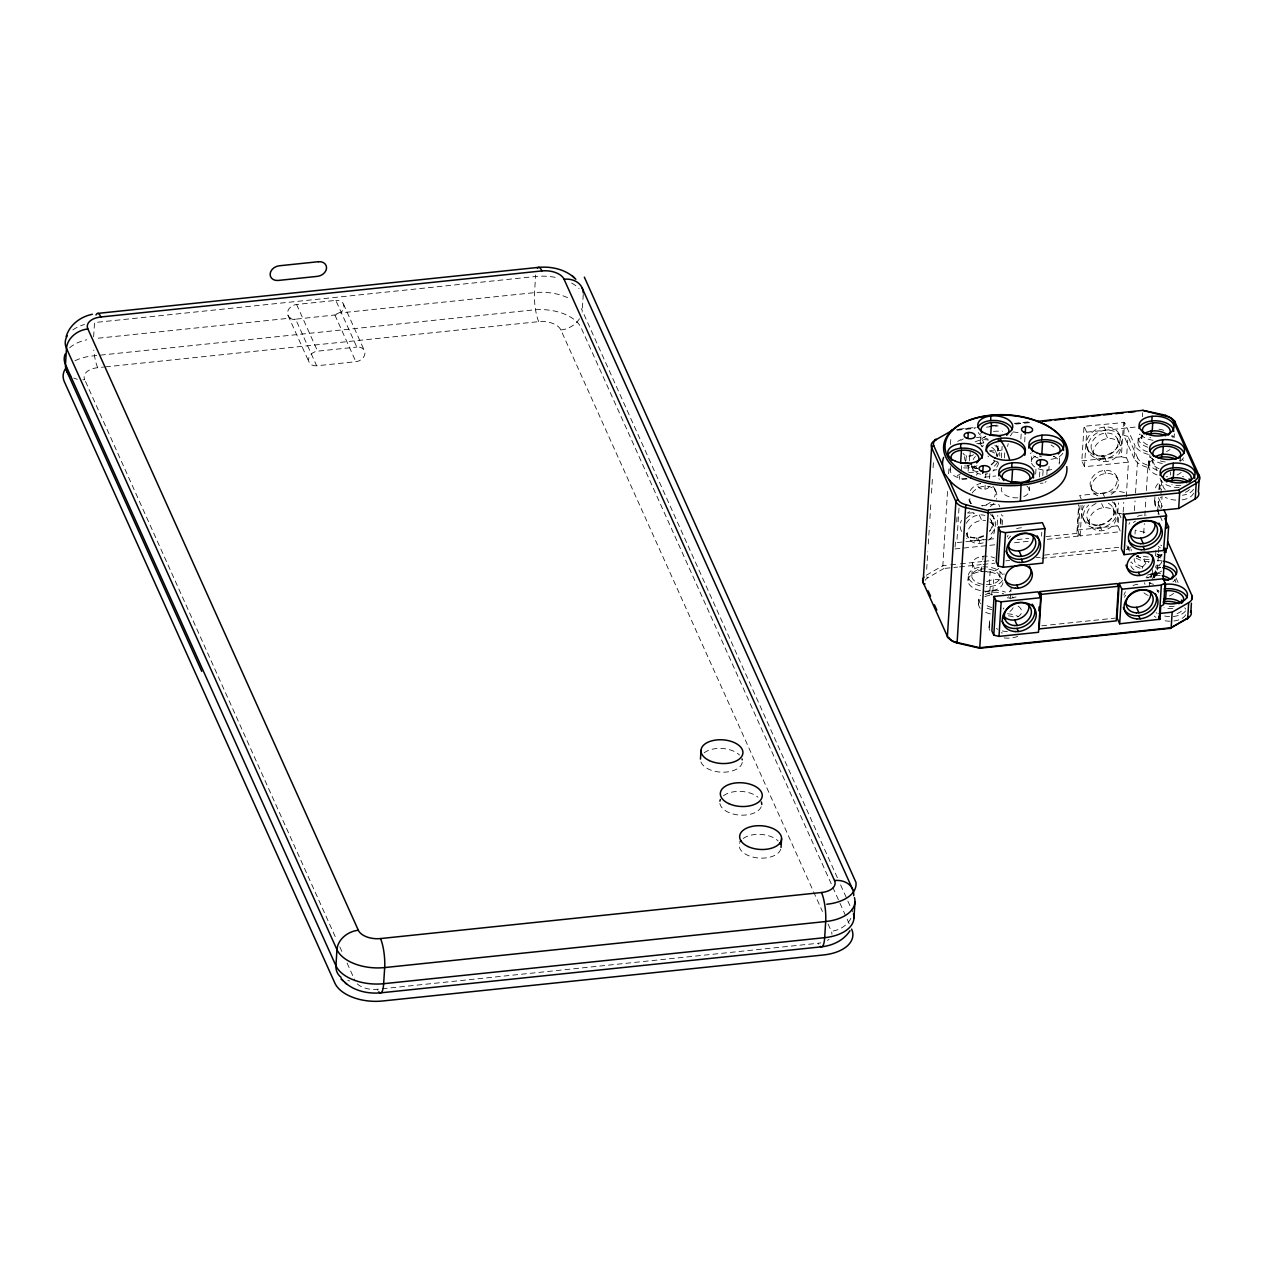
<?xml version="1.0" encoding="UTF-8"?>
<svg xmlns="http://www.w3.org/2000/svg" width="1263" height="1263" viewBox="0 0 1263 1263"><rect width="100%" height="100%" fill="white"/><g stroke="black" fill="none" stroke-linecap="round" stroke-linejoin="round"><path stroke-width="0.75" stroke-dasharray="5 3.75" d="M93.62 336.889L94.536 322.539L535.544 276.502A39.185 22.134 3.6 0 1 557.867 277.907M583.269 294.421L582.243 310.556A20.997 16.593 -24.2 0 1 582.069 312.119M926.695 569.345L927.8 551.757M928.289 543.943L929.394 526.355M929.9 518.54L930.878 502.895M931.494 493.123L932.473 477.493M933.089 467.72L933.578 459.906M947.518 491.418L942.845 565.682A2.147 0.963 73.4 0 0 943.871 568.492L957.591 567.087M948.624 473.83L949.002 467.957M950.471 444.513L950.96 436.698M950.171 470.168L950.408 466.552M955.112 547.037L955.602 539.348M956.691 522.061L957.165 514.373M966.984 479.009L959.343 479.798L959.58 475.962M958.996 508.058L956.817 542.632L986.924 539.49M961.411 469.631L961.648 465.794M968.121 471.288L968.468 465.858M969.984 456.038L970.221 452.186M968.011 580.664L968.311 576.054M971.8 576.196L972.605 563.519M980.214 442.492L980.783 433.446M984.903 489.191L985.14 485.339M985.629 477.651L985.866 473.814M978.557 604.109L978.857 599.499M981.098 571.586L981.383 566.976M982.835 559.872L983.056 556.241M989.56 478.598L989.924 472.836M989.292 584.548L990.097 571.871M997.707 450.859L998.165 443.613M989.876 591.116L990.176 586.506M989.103 627.553L989.403 622.943M991.644 595.031L991.929 590.421M992.813 592.363L993.602 579.685M997.17 525.061L997.77 515.446M1001.401 457.822L1002.127 446.297M1000.296 523.229L1000.77 515.557M1004.401 457.916L1004.764 452.154M1000.849 524.129L1001.448 514.53M1002.191 524.934L1002.806 515.336M999.759 577.286L1000.217 570.039M1010.416 598.915L1010.747 593.484M1010.874 591.668L1011.095 588.053M1020.867 439.019L1021.23 433.256M1024.688 441.876L1025.051 436.114M1029.25 490.47L1029.487 486.855M1031.334 461.705L1031.903 452.643M1035.66 474.083L1036.149 466.394M1039.481 476.94L1039.97 469.252M1042.78 475.504L1043.143 469.741M1041.549 536.128L1041.786 532.276M1046.838 474.525L1047.327 466.836M1048.827 470.057L1049.064 466.442M1059.294 462.795L1059.752 455.548M1047.248 539.317L1078.097 536.096L1076.865 533.365L1078.681 504.553M1123.028 514.152L1118.876 513.188L1118.055 526.15L1120.549 531.676L1080.133 535.891L1077.497 530.034L1079.06 505.058M1126.264 496.722L1128.443 462.147L1084.475 466.742L1081.838 460.869L1084.017 426.294L1124.591 422.426L1134.979 445.523L1134.158 458.485A21.171 11.967 3.6 0 0 1149.093 467.673L1149.914 454.712M1078.097 536.096L1080.039 505.374M1080.133 535.891L1082.059 505.153M1084.475 466.742L1086.654 432.167L1084.017 426.294M1077.497 530.034L1116.997 525.897L1118.45 502.848M1081.838 460.869L1121.355 456.748L1123.517 422.174M1134.158 458.485L1123.77 435.388L1124.591 422.426M1123.154 512.178L1123.77 502.358M1128.443 462.147L1126.564 457.964L1127.922 436.351L1123.77 435.388M1129.469 551A21.171 11.967 3.6 0 1 1128.443 549.247L1128.68 545.553M1137.963 442.697L1138.263 438.087M1134.411 510.631L1135.027 500.906M1135.516 493.123L1137.71 458.122L1127.922 436.351M1135.011 534.028L1135.263 530.128L1145.983 532.623M1142.399 416.679L1142.636 412.796M1141.752 438.229L1141.957 434.993M1143.71 533.302L1144.325 523.577M1144.815 515.793L1145.904 498.285M1146.394 490.502L1147.988 465.226A17.493 9.883 3.6 0 1 1137.71 458.122M1152.298 461.674L1152.503 458.437M1149.267 586.506L1149.488 583.032M1159.245 514.262L1155.25 505.374L1155.708 497.954M1152.219 574.176L1152.503 569.566M1159.055 489.586L1159.339 484.976M1157.666 511.578L1158.266 501.948M1153.972 578.075L1154.271 573.465M1154.271 576.954L1154.761 569.187M1155.613 555.562L1156.103 547.795M1158.187 514.72L1158.803 504.995A17.493 9.883 3.6 0 1 1161.25 497.054M1155.14 575.423L1155.44 570.576M1155.787 576.149L1156.055 571.823A21.171 11.967 3.6 0 0 1150.088 577.807M1160.95 494.038L1161.771 481.061A21.171 11.967 3.6 0 0 1155.392 489.712M1154.05 577.523A17.493 9.883 3.6 0 1 1157.161 574.27L1158.787 548.347M1161.313 508.152L1162.055 496.485M1170.469 475.062L1170.659 471.983M1174.116 437.693L1174.369 433.809M1180.352 461.153L1180.652 456.306M1148.509 466.094L1148.793 461.532M1154.587 501.774L1154.982 495.743M1153.498 577.838L1153.877 571.886M960.875 440.329L963.337 438.893M961.175 473.467L957.465 475.614L959.343 479.798M926.332 575.218L942.845 565.682L948.718 565.066M925.116 580.364A11.904 6.725 3.6 0 1 927.768 577.807L943.871 568.524M336.242 314.834L295.637 319.176L316.65 365.796L355.882 361.707A8.888 7.025 -24.2 0 0 364.944 353.482A8.888 7.025 -24.2 0 0 356.813 347.072L335.816 300.389L296.584 304.478A8.888 7.025 -24.2 0 0 288.153 310.272A8.888 7.025 -24.2 0 0 290.458 318.118L95.467 338.484M334.916 315.071L355.882 361.707M82.869 379.8A20.997 16.593 -24.2 0 0 84.684 379.689A18.187 10.278 3.6 0 1 97.693 367.691L103.582 367.075M105.539 366.87L538.717 321.639A18.187 10.278 3.6 0 1 560.867 329.975L812.756 889.957M316.65 365.796A8.888 7.025 -24.2 0 1 308.519 359.371A8.888 7.025 -24.2 0 1 317.581 351.161L356.813 347.072M959.217 429.12L975.589 427.415M992.15 425.678L997.675 425.11M1014.236 423.373L1030.813 421.653M956.501 429.799L976.11 427.747M989.829 426.326L997.675 425.505M1015.326 423.658L1031.018 422.016M957.196 430.225L974.768 428.378M986.498 427.162L998.212 425.931M1015.799 424.1L1031.429 422.474M976.504 437.519L985.914 436.54M976.804 443.629L984.461 442.824M1086.654 432.167L1139.936 426.594M968.689 472.694L978.099 471.715M993.144 470.136L996.917 469.741M984.193 477.209L995.67 476.009M981.572 505.689L998.496 503.921L999.822 506.858M968.642 513.173L974.373 512.589M988.803 539.285L994.439 538.701M1017.11 539.601L1028.666 538.401M1046.017 536.586L1076.865 533.365M954.986 548.947L995.133 544.763M1014.489 542.743L1029.898 541.132M950.66 564.861L958.475 564.04M960.433 563.835L981.919 561.593M983.877 561.388L993.634 560.377M1044.422 555.073L1118.655 547.321M1005.806 560.851L1009.626 560.456M1036.386 557.662L1040.207 557.251M1127.117 548.189L1130.938 547.779M959.564 566.882L981.13 564.624M983.088 564.419L994.865 563.187M1041.928 558.278L1118.402 550.289M1126.249 549.468L1130.164 549.073M1041.754 625.801L1091.864 620.559M1093.805 620.354L1115.008 618.144M357.271 983.861A18.187 10.278 3.6 0 0 377.305 989.276L818.313 943.24A18.187 10.278 3.6 0 0 820.887 942.845M295.542 319.176L294.311 319.207M1121.355 456.748L1126.564 457.964M1124.386 492.538L1119.176 491.323L1079.66 495.459L1081.649 499.848M1116.997 525.897L1118.055 526.15M1152.314 460.079L1157.003 470.483M1147.988 465.226L1149.093 467.673M1158.439 497.685L1162.386 506.463M1158.803 504.995L1160.302 508.342M1160.05 516.03L1163.239 523.135M1119.065 434.062L1120.47 437.187M1117.313 438.671L1119.76 444.134M1176.027 577.901L1178.379 583.127M1104.13 427.068L1105.535 430.194M1105.346 433.067L1107.809 438.545M1116.366 475.977L1117.771 479.103M1103.909 456.117L1106.356 461.595M1156.055 571.823L1157.161 574.27M1102.315 455.88L1103.72 459.006M1104.415 470.373L1105.82 473.499M1145.794 563.803L1143.378 558.435A21.171 11.967 3.6 0 1 1136.274 556.178M1150.482 574.223L1152.819 579.433M1156.924 589.489L1158.424 592.836M1091.942 450.512L1094.405 455.99M1114.724 503.211L1116.129 506.337M1118.876 513.188L1121.276 518.509M1087.364 448.87L1088.785 451.996M1112.956 507.821L1115.418 513.299M1126.864 545.727L1128.443 549.247M1102.962 493.438L1104.367 496.564M1101.62 503.59L1103.467 507.694M1090.995 487.834L1092.4 490.96M1099.552 525.266L1102.015 530.744M1084.238 505.61A17.493 13.83 -24.2 0 0 1097.957 525.029L1099.363 528.155M1087.601 519.677L1090.064 525.14M1083.023 518.019L1084.428 521.145M997.312 446.77L998.717 449.896M995.56 451.38L998.023 456.859M982.377 439.777L983.782 442.903M994.613 488.686L996.018 491.812M971.421 465.968L972.652 468.699M992.971 515.936L994.376 519.061M991.202 520.53L993.665 526.008M979.251 514.941L981.714 520.403M969.258 500.543L970.663 503.669M977.799 537.991L980.262 543.453M976.204 537.738L977.625 540.864M966.463 533.744L968.311 537.849M837.369 877.738L582.243 310.556A39.185 22.134 3.6 0 0 581.217 308.614M840.605 884.905L847.063 899.272M847.868 901.072L852.714 911.839M849.194 923.742L581.154 327.843A39.185 22.134 3.6 0 0 533.444 309.924L92.42 355.961A39.185 22.134 3.6 0 0 74.801 360.871M813.561 891.757L822.45 911.491M828.102 924.058L831.322 931.241A18.187 10.278 3.6 0 1 831.891 934.32M343.457 304.083L364.454 350.751M296.584 304.478L317.581 351.161M288.011 315.434L309.009 362.102M85.489 381.473L336.574 939.672M339.81 946.855L343.031 954.039M347.072 963.006L355.14 980.956M1148.399 454.38A21.171 11.967 3.6 0 1 1134.979 445.523M1150.356 583.174A21.171 11.967 3.6 0 1 1150.009 582.275M1148.383 577.744A17.493 9.883 3.6 0 1 1146.504 576.654M1142.194 568.303A17.493 9.883 3.6 0 1 1148.793 562.256M1161.392 560.804A17.493 9.883 3.6 0 0 1157.571 560.63A17.493 9.883 3.6 0 0 1161.613 558.893M1169.996 449.486A17.493 9.883 3.6 0 1 1166.586 451.475M1147.42 451.838A17.493 9.883 3.6 0 1 1143.331 435.735M1147.72 447.228A17.493 9.883 3.6 0 1 1139.921 433.888M1158.929 429.183A17.493 9.883 3.6 0 1 1165.907 431.172M1172.048 435.956A17.493 9.883 3.6 0 1 1172.79 437.361M1161.913 554.283A17.493 9.883 3.6 0 1 1155.724 556.525M1148.241 556.983A17.493 9.883 3.6 0 1 1140.899 555.562M1149.235 561.64A17.493 9.883 3.6 0 1 1134.774 557.172M1131.143 550.968A17.493 9.883 3.6 0 1 1131.332 549.531M1160.76 545.127A17.493 9.883 3.6 0 1 1161.644 545.695M1181.205 472.33A17.493 9.883 3.6 0 1 1176.121 475.314M1167.612 476.751A17.493 9.883 3.6 0 1 1166.207 476.735M1157.034 474.951A17.493 9.883 3.6 0 1 1153.245 459.511M1175.474 579.417A17.493 9.883 3.6 0 1 1172.98 581.817M1153.498 584.28A17.493 9.883 3.6 0 1 1148.983 582.764M1156.024 565.303A17.493 9.883 3.6 0 1 1159.829 565.303M1157.145 470.262A17.493 9.883 3.6 0 1 1151.051 456.701M1182.594 459.4A17.493 9.883 3.6 0 1 1183.336 460.806M1155.25 505.374A21.171 11.967 3.6 0 1 1156.419 497.496M957.686 441.434A62.282 35.19 3.6 0 1 960.875 439.619M993.523 431.346A62.282 35.19 3.6 0 1 1002.554 431.188M1013.131 431.93A62.282 35.19 3.6 0 1 1020.551 433.083M1051.116 445.002A62.282 35.19 3.6 0 1 1054.021 447.102M1012.263 432.562A17.493 9.883 3.6 0 1 1010.211 435.877M988.124 439.177A17.493 9.883 3.6 0 1 978.241 432.483M977.057 465.7A17.493 9.883 3.6 0 1 961.743 467.642M999.333 479.372A17.493 9.883 3.6 0 1 999.017 478.661M1062.83 453.149A17.493 9.883 3.6 0 1 1049.269 459.448M1038.107 458.027A17.493 9.883 3.6 0 1 1030.276 453.085M969.447 465.731A14.004 7.91 3.6 0 1 962.39 465.715M977.53 473.593A14.004 7.91 3.6 0 1 976.331 475.125M966.669 478.614A14.004 7.91 3.6 0 1 950.329 468.968M974.578 465.889A14.004 7.91 3.6 0 1 977.215 468.462M1008.158 443.66A14.004 7.91 3.6 0 1 1007.243 446.439M1002.301 449.833A14.004 7.91 3.6 0 1 989.655 450.338M982.519 446.913A14.004 7.91 3.6 0 1 985.266 436.572M1026.945 486.066A14.004 7.91 3.6 0 1 1023.393 496.722M1017.789 497.827A14.004 7.91 3.6 0 1 1001.638 487.613M1054.226 456.369A14.004 7.91 3.6 0 1 1053.374 456.653M1041.58 456.874A14.004 7.91 3.6 0 1 1039.702 456.338M1053.468 456.164A14.004 7.91 3.6 0 1 1059.136 464.01M1051.684 469.568A14.004 7.91 3.6 0 1 1033.939 466.363A14.004 7.91 3.6 0 1 1035.628 456.132M997.959 461.942A19.592 11.067 3.6 0 1 992.039 459.464M988.566 456.764A19.592 11.067 3.6 0 1 987.903 456.006M973.457 454.664A5.605 3.158 3.6 0 1 967.553 455.975A5.605 3.158 3.6 0 1 963.053 453.133M989.087 486.302A5.605 3.158 3.6 0 1 980.925 488.765A5.605 3.158 3.6 0 1 980.246 483.334M1046.111 481.424A5.605 3.158 3.6 0 1 1045.038 482.355M1043.064 483.082A5.605 3.158 3.6 0 1 1040.27 483.192M927.768 577.807A2.1 1.326 60 0 1 926.742 576.749M1157.587 554.125A11.904 6.725 3.6 0 1 1161.96 556.099M1172.964 435.956A14.004 7.91 3.6 0 1 1173.816 437.109M1179.2 487.518A17.493 9.883 3.6 0 1 1160.034 478.282M1183.494 457.727A17.493 9.883 3.6 0 1 1180.589 460.806M1162.339 463.537A17.493 9.883 3.6 0 1 1150.04 456.275M1172.048 435.593A17.493 9.883 3.6 0 1 1171.464 436.209M1153.04 440.298A17.493 9.883 3.6 0 1 1139.494 432.83M1161.992 554.583A14.004 7.91 3.6 0 1 1155.882 558.799M1149.109 559.651A14.004 7.91 3.6 0 1 1136.953 555.578M1158.345 546.453A14.004 7.91 3.6 0 1 1160.287 547.858M1157.066 554.094A14.004 7.91 3.6 0 1 1155.377 566.866M1142.62 566.834A14.004 7.91 3.6 0 1 1134.174 558.609M1147.578 444.86A14.004 7.91 3.6 0 1 1142.352 435.909M1150.751 437.756A14.004 7.91 3.6 0 1 1149.819 437.472M1193.567 493.17A17.493 9.883 3.6 0 1 1182.136 499.88M1175.869 500.132A17.493 9.883 3.6 0 1 1165.323 497.385M1159.055 489.507A17.493 9.883 3.6 0 1 1163.539 483.098M1193.535 489.239A17.493 9.883 3.6 0 1 1182.436 495.27M1160.981 489.176A17.493 9.883 3.6 0 1 1161.597 480.145M1182.484 476.546A17.493 9.883 3.6 0 1 1183.668 476.846M1172.853 608.482A17.493 9.883 3.6 0 1 1164.044 607.724M1157.603 590.958A17.493 9.883 3.6 0 1 1158.55 590.516M1017.725 636.331A17.493 9.883 3.6 0 1 1003.375 637.831M989.845 630.348A17.493 9.883 3.6 0 1 989.86 624.648M1002.427 633A17.493 9.883 3.6 0 1 1001.196 632.747M989.813 625.027A17.493 9.883 3.6 0 1 989.813 620.733M1007.527 613.755A17.493 9.883 3.6 0 1 1018.057 616.502M1013.084 607.692A17.493 9.883 3.6 0 1 1007.195 612.887M990.366 613.913A17.493 9.883 3.6 0 1 984.84 611.908M980.199 608.308A17.493 9.883 3.6 0 1 980.23 599.893M984.872 596.704A17.493 9.883 3.6 0 1 992.892 594.92M1007.227 597.667A17.493 9.883 3.6 0 1 1008.174 598.204M991.881 609.571A17.493 9.883 3.6 0 1 985.124 607.298M980.498 603.698A17.493 9.883 3.6 0 1 980.514 595.283M985.172 592.094A17.493 9.883 3.6 0 1 1005.443 592.126M1012.152 596.673A17.493 9.883 3.6 0 1 1013.052 598.062M1002.506 580.317A17.493 9.883 3.6 0 1 986.387 586.664M980.104 585.858A17.493 9.883 3.6 0 1 973.662 569.092A17.493 9.883 3.6 0 1 1002.522 574.618M1185.641 614.86A17.493 9.883 3.6 0 1 1162.055 620.101M1155.882 617.323A17.493 9.883 3.6 0 1 1154.319 616.107M1184.741 607.771A17.493 9.883 3.6 0 1 1185.657 609.161M1185.515 610.929A17.493 9.883 3.6 0 1 1163.539 615.791M1157.05 613.265A17.493 9.883 3.6 0 1 1156.166 612.713M1173.595 593.357A17.493 9.883 3.6 0 1 1168.512 596.341M1148.178 595.441A17.493 9.883 3.6 0 1 1143.126 592.015M1147.499 575.139A17.493 9.883 3.6 0 1 1160.602 573.481M1174.495 579.717A17.493 9.883 3.6 0 1 1175.948 582.543M1161.628 571.05A17.493 9.883 3.6 0 1 1150.972 574.27M1133.985 569.85A17.493 9.883 3.6 0 1 1130.543 562.209M1136.668 556.304A17.493 9.883 3.6 0 1 1138.737 555.562M1155.834 555.957A17.493 9.883 3.6 0 1 1161.676 558.956M1160.223 567.45A17.493 9.883 3.6 0 1 1156.071 568.934M1140.094 568.239A17.493 9.883 3.6 0 1 1131.38 561.909M1146.504 577.98A14.004 7.91 3.6 0 1 1146.109 577.428M1155.645 567.355A14.004 7.91 3.6 0 1 1160.713 567.355M1159.15 591.163A14.004 7.91 3.6 0 1 1157.113 591.037M1145.004 584.359A14.004 7.91 3.6 0 1 1144.673 582.622M1147.609 577.917A14.004 7.91 3.6 0 1 1160.208 575.439M1158.976 468.652A14.004 7.91 3.6 0 1 1152.898 459.353M1179.326 459.953A14.004 7.91 3.6 0 1 1179.926 461.09M1165.228 461.958A14.004 7.91 3.6 0 1 1160.365 460.916M1174.195 606.303A14.004 7.91 3.6 0 1 1167.154 606.287M1189.462 489.57A14.004 7.91 3.6 0 1 1184.078 492.728M1165.149 489.523A14.004 7.91 3.6 0 1 1163.176 483.334M1180.842 485.402A14.004 7.91 3.6 0 1 1171.843 484.645M1181.379 611.087A14.004 7.91 3.6 0 1 1174.653 614.197M1007.353 631.563A14.004 7.91 3.6 0 1 1002.333 630.916M997.912 629.321A14.004 7.91 3.6 0 1 996.444 628.453M1008.411 615.823A14.004 7.91 3.6 0 1 1014.173 617.181M1018.089 606.114A14.004 7.91 3.6 0 1 1016.589 617.418M991.787 607.471A14.004 7.91 3.6 0 1 985.251 604.535M985.266 594.857A14.004 7.91 3.6 0 1 1003.627 593.736M1008.521 596.846A14.004 7.91 3.6 0 1 1009.705 598.488M1010.495 590.374A14.004 7.91 3.6 0 1 1009.295 591.905M992.592 594.794A14.004 7.91 3.6 0 1 984.919 590.847M986.719 581.769A14.004 7.91 3.6 0 1 1002.601 580.459M998.749 568.476A14.004 7.91 3.6 0 1 987.066 571.997M982.046 571.365A14.004 7.91 3.6 0 1 974.152 559.904A14.004 7.91 3.6 0 1 994.723 557.978M1003.264 608.955A17.493 13.83 -24.2 0 1 1003.927 607.977M1008.284 538.827A17.493 13.83 -24.2 0 1 1010.7 536.096M1124.433 597.257A17.493 13.83 -24.2 0 1 1125.68 595.268M1133.385 522.55A17.493 13.83 -24.2 0 1 1135.421 521.066M1011.268 598.236A14.004 11.067 -24.2 0 1 1018.12 596.894M1007.211 536.964A14.004 11.067 -24.2 0 1 1008.079 535.338M1016.573 528.723A14.004 11.067 -24.2 0 1 1024.372 527.902M1124.007 595.094A14.004 11.067 -24.2 0 1 1125.475 591.779M1133.022 585.527A14.004 11.067 -24.2 0 1 1139.873 584.185M1128.964 524.256A14.004 11.067 -24.2 0 1 1129.832 522.629M1137.379 516.378A14.004 11.067 -24.2 0 1 1146.125 515.193M992.023 514.325A17.493 13.83 -24.2 0 1 989.529 531.186M983.482 535.623A17.493 13.83 -24.2 0 1 966.069 535.812M961.664 531.486A17.493 13.83 -24.2 0 1 961.411 520.356M967.505 513.015A17.493 13.83 -24.2 0 1 969.637 511.641M990.476 514.546A17.493 13.83 -24.2 0 1 990.066 535.18M983.719 539.285A17.493 13.83 -24.2 0 1 966.558 538.37M966.1 518.604A17.493 13.83 -24.2 0 1 974.515 513.173M996.381 445.176A17.493 13.83 -24.2 0 1 997.596 456.117M994.691 461.121A17.493 13.83 -24.2 0 1 991.092 464.5M976.915 468.62A17.493 13.83 -24.2 0 1 968.674 465.447M965.548 461.437A17.493 13.83 -24.2 0 1 965.011 453.306M975.115 441.892A17.493 13.83 -24.2 0 1 988.361 440.092M994.834 445.397A17.493 13.83 -24.2 0 1 999.743 456.069M997.502 462.321A17.493 13.83 -24.2 0 1 993.492 466.852M977.136 471.604A17.493 13.83 -24.2 0 1 967.426 465.463M965.974 460.632A17.493 13.83 -24.2 0 1 967.663 453.291M978.872 444.023A17.493 13.83 -24.2 0 1 985.014 442.808M1114.329 502.469A17.493 13.83 -24.2 0 1 1097.957 525.029M1112.229 501.837A17.493 13.83 -24.2 0 1 1112.119 522.187A17.493 13.83 -24.2 0 1 1088.027 525.455A17.493 13.83 -24.2 0 1 1088.738 505.026M989.955 518.604A14.004 11.067 -24.2 0 1 989.687 531.249M983.609 536.301A14.004 11.067 -24.2 0 1 966.163 532.986M966.353 523.245A14.004 11.067 -24.2 0 1 984.919 515.43M989.829 521.935A14.004 11.067 -24.2 0 1 988.676 540.185M983.214 542.869A14.004 11.067 -24.2 0 1 967.49 532.923A14.004 11.067 -24.2 0 1 985.582 520.482M991.723 447.323A14.004 11.067 -24.2 0 1 996.365 456.322M994.581 461.327A14.004 11.067 -24.2 0 1 991.36 464.942M977.373 468.573A14.004 11.067 -24.2 0 1 972.021 465.763M969.447 460.79A14.004 11.067 -24.2 0 1 970.71 454.096M981.619 446.107A14.004 11.067 -24.2 0 1 983.593 445.776M998.701 462.637A14.004 11.067 -24.2 0 1 993.034 471.036M987.571 473.72A14.004 11.067 -24.2 0 1 985.598 474.162M980.751 474.225A14.004 11.067 -24.2 0 1 971.815 465.447M973.173 459.574A14.004 11.067 -24.2 0 1 975.399 456.496M989.924 451.333A14.004 11.067 -24.2 0 1 997.691 456.243M1108.346 503.353A14.004 11.067 -24.2 0 1 1109.261 520.956A14.004 11.067 -24.2 0 1 1088.517 521.177A14.004 11.067 -24.2 0 1 1096.126 503.479M992.797 486.16A14.004 11.067 -24.2 0 1 994.502 497.006M990.413 502.264A14.004 11.067 -24.2 0 1 982.188 506.005M971.689 503.637A14.004 11.067 -24.2 0 1 968.405 497.275M970.237 490.597A14.004 11.067 -24.2 0 1 980.672 483.413M972.163 492.949A14.004 11.067 -24.2 0 1 989.292 486.587A14.004 11.067 -24.2 0 1 996.239 499.295M993.918 503.306A14.004 11.067 -24.2 0 1 990.192 506.574M970.6 503.542A14.004 11.067 -24.2 0 1 970.158 497.038M1097.831 495.775A14.004 11.067 -24.2 0 1 1095.147 478.74A14.004 11.067 -24.2 0 1 1115.955 476.577A14.004 11.067 -24.2 0 1 1111.077 494.386M1003.943 574.523A14.004 11.067 -24.2 0 1 1004.069 573.686M567.576 297.658A39.185 22.134 3.6 0 0 534.533 292.637L340.284 312.924A8.888 7.025 -24.2 0 0 343.631 304.478A8.888 7.025 -24.2 0 0 335.816 300.389M579.48 318.734A20.997 16.593 -24.2 0 1 560.867 329.975M69.607 347.878A39.185 22.134 3.6 0 1 86.784 339.763M538.717 321.639A20.997 4.941 84 0 1 534.533 292.637L535.544 276.502A20.997 4.941 84 0 1 535.654 275.002M571.697 283.101A39.185 22.134 3.6 0 1 579.086 288.564M72.859 329.927A39.185 22.134 3.6 0 1 84.495 324.48M339.747 312.356A8.873 6.189 -27.3 0 1 336.195 314.124M377.779 990.255A20.997 4.941 84 0 1 377.305 989.276M818.787 944.219A20.997 4.941 84 0 1 818.313 943.24M829.049 939.277A18.187 10.278 3.6 0 1 827.423 940.43M97.693 367.691A20.997 4.941 84 0 1 93.778 350.056M77.296 379.247A20.997 16.593 -24.2 0 1 73.759 378.032M850.883 918.343A20.997 16.593 -24.2 0 1 831.322 931.241M349.598 980.877A20.997 16.593 -24.2 0 1 347.751 980.514M294.216 319.555A8.873 7.373 -27 0 1 290.332 318.276M780.739 849.194A20.997 11.856 3.6 0 1 755.953 857.719A20.997 11.856 3.6 0 1 739.644 842.753M743.197 838.49A20.997 11.856 3.6 0 1 778.134 840.984M761.194 806.773A20.997 11.856 3.6 0 1 739.155 815.045A20.997 11.856 3.6 0 1 719.847 803.221M723.478 795.801A20.997 11.856 3.6 0 1 757.926 797.19M742.281 762.41A20.997 11.856 3.6 0 1 721.505 772.182A20.997 11.856 3.6 0 1 700.586 760.721M704.154 752.827A20.997 11.856 3.6 0 1 739.486 755.037M975.652 589.111A17.493 9.883 3.6 0 0 1002.917 582.827A17.493 9.883 3.6 0 0 977.909 572.107A17.493 9.883 3.6 0 0 975.652 589.111M977.909 582.953A14.004 7.91 3.6 0 0 999.712 577.933A14.004 7.91 3.6 0 0 979.709 569.345A14.004 7.91 3.6 0 0 977.909 582.953M1099.063 455.943A17.493 13.83 -24.2 0 0 1119.523 435.151A17.493 13.83 -24.2 0 0 1091.09 433.32A17.493 13.83 -24.2 0 0 1099.063 455.943M1100.468 459.069A17.493 13.83 -24.2 0 0 1120.928 438.277A17.493 13.83 -24.2 0 0 1092.495 436.445A17.493 13.83 -24.2 0 0 1100.468 459.069M1099.41 530.792A14.004 11.067 -24.2 0 0 1115.782 514.152A14.004 11.067 -24.2 0 0 1093.032 512.699A14.004 11.067 -24.2 0 0 1099.41 530.792M1101.289 456.18A14.004 11.067 -24.2 0 0 1117.66 439.54A14.004 11.067 -24.2 0 0 1094.926 438.072A14.004 11.067 -24.2 0 0 1101.289 456.18M1103.751 461.642A14.004 11.067 -24.2 0 0 1120.123 445.002A14.004 11.067 -24.2 0 0 1097.373 443.534A14.004 11.067 -24.2 0 0 1103.751 461.642M1100.357 493.486A14.004 11.067 -24.2 0 0 1116.713 476.846A14.004 11.067 -24.2 0 0 1093.979 475.377A14.004 11.067 -24.2 0 0 1100.357 493.486"/><path stroke-width="1.5" d="M1164.833 518.398L1168.591 526.766L1167.233 548.379L1163.523 550.51L1124.023 554.646L1121.386 548.774L1123.565 514.199L1178.679 508.452L1195.208 498.917A14.004 7.91 3.6 0 0 1198.429 491.717L1199.408 476.167L1175.095 422.142A14.004 7.91 3.6 0 0 1165.986 416.222L1165.796 415.274L1142.794 410.349L1036.891 421.4M853.962 918.012L854.972 901.877M944.977 474.178L949.176 479.956L958.033 499.643A11.904 6.725 3.6 0 0 965.785 504.663L988.376 510.631M700.46 759.11L701.012 750.459M781.039 847.441L781.592 838.79M960.559 448.286L960.843 443.676M961.427 450.228L960.638 462.905A14.004 7.91 3.6 0 1 971.452 464.279M967.9 438.261L968.263 432.499M982.693 473.325L983.167 465.652M990.587 420.595L990.887 415.985M990.681 435.23L991.471 422.552M952.302 430.004A2.147 0.963 73.4 0 1 952.57 430.241L934.809 440.361A14.004 7.91 3.6 0 0 931.605 447.56L923.111 582.401L947.408 636.426A14.004 7.91 3.6 0 0 956.517 642.346L979.756 647.73L988.345 511.12M1000.896 438.261L1000.722 441.134A56.614 13.34 84 0 1 1009.437 459.101M994.076 596.42L991.897 630.995L993.776 635.178L999.001 636.394L1038.502 632.274L1040.68 597.699L1038.044 591.826L994.076 596.42L995.954 600.604L993.776 635.178M998.417 527.271L996.254 561.846L998.133 566.029L1003.343 567.245L1042.843 563.109L1045.022 528.534L1042.385 522.677L998.417 527.271L1000.312 531.455L998.133 566.029M999.001 636.394L1001.164 601.82L1040.68 597.699M1003.343 567.245L1005.522 532.67L1045.022 528.534M1011.679 467.484L1011.979 462.874M1011.758 482.119L1012.563 469.441M1020.378 501.253L1021.104 483.192M1025.177 434.188L1025.651 426.499M1041.722 439.808L1042.007 435.198M1040.081 467.342L1040.57 459.653M1041.801 454.443L1042.607 441.766M1038.865 610.834L1039.102 606.982M1039.702 597.383L1040.065 591.621L1117.171 583.569L1118.402 586.3L1116.239 620.875L1039.117 628.927L1041.296 594.352L1040.065 591.621M1163.176 578.77L1119.207 583.364L1117.029 617.939L1119.665 623.796L1159.923 619.233L1160.744 606.272L1163.697 604.567L1165.054 582.953L1163.176 578.77L1165.102 548.031M1119.665 623.796L1121.844 589.221L1119.207 583.364M1124.023 554.646L1126.201 520.072L1123.565 514.199M1151.051 433.619L1151.24 430.541M1151.84 420.942L1152.124 416.332M1152.219 430.967L1152.724 422.9M1161.581 457.064L1161.786 453.985M1162.386 444.387L1162.67 439.777M1162.749 454.396L1163.27 446.328M1159.166 619.675L1161.344 585.101L1165.054 582.953M1163.523 550.51L1166.459 515.509L1163.965 509.984M1166.459 515.509L1165.638 528.471L1168.591 526.766M1164.518 601.52L1164.707 598.441M1165.323 588.842L1165.607 584.232M1172.127 480.508L1172.332 477.43M1172.932 467.815L1173.216 463.205M1165.686 598.867L1166.191 590.8M1173.295 477.84L1173.801 469.773M1167.596 541.417L1191.893 595.457A14.004 7.91 3.6 0 1 1188.688 602.64L1172.159 612.176L1171.18 627.743A2.147 0.963 73.4 0 1 1171.054 628.327M1178.679 508.452L1179.658 492.886A2.147 0.963 73.4 0 0 1178.647 490.076L988.424 509.905M1188.688 602.64L1187.709 618.207L1171.18 627.743L979.756 647.73M1195.208 498.917L1196.187 483.35A14.004 7.91 3.6 0 0 1199.408 476.167A2.1 1.658 -24.2 0 0 1197.482 474.651L1173.185 420.626A11.904 6.725 3.6 0 0 1165.433 415.59L1165.496 415.511M949.602 638.447A11.904 6.725 3.6 0 0 957.07 642.978L979.725 648.219L1169.948 628.358L1186.052 619.059A2.1 1.326 60 0 0 1187.709 618.207A14.004 7.91 3.6 0 0 1190.914 611.008L1191.404 603.225M1191.656 599.341L1191.893 595.457M1142.794 410.349L1165.986 416.222M66.15 336.605C69.623 324.749 80.564 316.65 92.373 314.282M965.785 504.663L957.07 642.978M849.999 930.689C843.889 940.272 832.933 945.498 821.881 946.761M1178.647 490.044L1194.751 480.761A11.904 6.725 3.6 0 0 1197.482 474.651M97.835 313.382L538.843 267.346C551.394 266.256 565.035 269.24 574.476 277.939M95.988 314.992A20.997 4.941 84 0 1 100.882 316.981L541.906 270.929A18.187 10.278 3.6 0 1 564.056 279.249A20.997 16.593 -24.2 0 1 583.285 292.874M1043.143 421.242L1050.958 420.437M1054.858 420.026L1064.63 419M1068.53 418.59L1076.344 417.785M1080.26 417.374L1088.075 416.553M1091.974 416.143L1099.789 415.338M1103.688 414.927L1111.503 414.106M1115.418 413.696L1123.233 412.89M1129.09 412.275L1134.948 411.659M1126.201 520.072L1165.702 515.936M1041.296 594.352L1118.402 586.3M1121.844 589.221L1161.344 585.101M1159.292 613.518L1172.159 612.176M100.882 316.981A18.187 10.278 3.6 0 0 87.873 328.964L358.329 930.247A18.187 10.278 3.6 0 0 380.495 938.567L821.503 892.515A18.187 10.278 3.6 0 0 834.527 880.532L564.056 279.249M821.376 946.824L380.368 992.876C367.817 993.965 354.161 990.966 344.72 982.267M1000.312 531.455L1005.522 532.67M995.954 600.604L1001.164 601.82M343.347 980.925L341.073 978.73L346.725 984.193M572.486 276.013L575.849 279.281M852.699 889.484L582.243 288.217M1140.805 538.164L1143.268 543.627M1143.078 546.516L1144.499 549.642M1158.692 616.47L1159.923 619.233M1138.452 572.344L1139.858 575.47M1136.463 607.314L1138.91 612.792M1138.737 615.665L1140.142 618.791M1019.052 550.873L1021.514 556.351M1021.341 559.225L1022.746 562.351M1016.699 585.069L1018.104 588.195M1014.71 620.022L1017.157 625.501M1016.983 628.374L1018.388 631.5M934.809 440.361A2.1 1.326 60 0 1 936.467 439.508A11.904 6.725 3.6 0 0 933.736 445.618L942.593 465.305L944.077 472.188M928.163 590.895L930.515 596.12M934.446 604.835L936.799 610.061M584.343 277.134L855.951 882.363A39.185 22.134 3.6 0 1 826.776 904.245M66.497 370.722L201.733 671.363M925.037 583.916A2.1 1.658 -24.2 0 1 923.111 582.401A14.004 7.91 3.6 0 1 923.963 577.112M1170.217 628.564A2.147 0.963 73.4 0 1 1169.948 628.327M1188.404 616.991A11.904 6.725 3.6 0 1 1186.052 619.059M1194.751 480.761A2.1 1.326 60 0 1 1196.187 483.35L1179.658 492.886L988.234 512.873L965.011 507.489A14.004 7.91 3.6 0 1 955.902 501.585L931.605 447.56A2.1 1.658 -24.2 0 1 933.736 445.618M951.323 430.809A2.147 0.963 73.4 0 1 951.465 430.241M1146.362 434.535A17.493 9.883 3.6 0 1 1165.623 435.782M1166.333 548.6A17.493 9.883 3.6 0 1 1164.139 552.626M1164.944 548.9A17.493 9.883 3.6 0 1 1166.096 552.484M1163.902 561.167A17.493 9.883 3.6 0 1 1176.927 571.318A17.493 9.883 3.6 0 1 1163.855 580.317M1157.682 457.759A17.493 9.883 3.6 0 1 1176.169 459.227M958.033 499.643A2.1 1.658 -24.2 0 0 955.902 501.585L947.408 636.426A2.1 1.658 -24.2 0 0 949.192 637.957M1066.777 466.615A62.282 35.19 3.6 0 1 1021.262 501.158A62.282 35.19 3.6 0 1 949.176 479.956M942.593 465.305A62.282 35.19 3.6 0 1 943.587 457.411M1173.185 420.626A2.1 1.658 -24.2 0 1 1175.095 422.142M944.677 474.43A45.026 26.365 -45.8 0 1 943.65 472.536M999.38 440.14A17.493 9.883 3.6 0 1 998.133 440.234M977.941 427.478A17.493 9.883 3.6 0 1 995.654 420.5A17.493 9.883 3.6 0 1 1012.279 429.688M947.897 455.154A17.493 9.883 3.6 0 1 966.242 448.239A17.493 9.883 3.6 0 1 982.377 458.09M998.654 475.772A17.493 9.883 3.6 0 1 1016.747 467.389A17.493 9.883 3.6 0 1 1033.544 478.014M1028.698 448.097A17.493 9.883 3.6 0 1 1046.774 439.713A17.493 9.883 3.6 0 1 1063.588 450.338M951.892 460.3A14.004 7.91 3.6 0 1 966.495 450.244A14.004 7.91 3.6 0 1 976.599 462.921M981.919 432.625A14.004 7.91 3.6 0 1 996.539 422.568A14.004 7.91 3.6 0 1 1006.627 435.246M989.703 435.356A14.004 7.91 3.6 0 1 1000.596 436.288M1003.88 480.587A14.004 7.91 3.6 0 1 1016.099 469.331A14.004 7.91 3.6 0 1 1028.256 481.661M1010.779 482.245A14.004 7.91 3.6 0 1 1021.688 483.161M1032.724 451.27A14.004 7.91 3.6 0 1 1047.659 441.766A14.004 7.91 3.6 0 1 1058.299 453.985M1039.875 454.727A14.004 7.91 3.6 0 1 1050.8 455.201M986.071 451.223A19.592 11.067 3.6 0 1 1007.811 441.15A19.592 11.067 3.6 0 1 1024.735 455.327M1190.914 611.008A2.1 1.658 -24.2 0 1 1190.409 612.129M1160.05 475.393A17.493 9.883 3.6 0 1 1178.632 467.784A17.493 9.883 3.6 0 1 1194.798 478.345M1149.725 451.254A17.493 9.883 3.6 0 1 1167.438 444.292A17.493 9.883 3.6 0 1 1184.062 453.464M1138.958 428.504A17.493 9.883 3.6 0 1 1157.54 420.895A17.493 9.883 3.6 0 1 1173.706 431.472M1167.391 434.914A14.004 7.91 3.6 0 0 1144.089 433.904A14.004 7.91 3.6 0 1 1156.261 422.789A14.004 7.91 3.6 0 1 1168.417 435.119M1179.295 456.18A17.493 9.883 3.6 0 1 1180.116 456.764M1163.618 565.777A17.493 9.883 3.6 0 1 1176.453 574.476M1166.38 481.771A17.493 9.883 3.6 0 1 1186.715 482.655M1164.391 584.39A17.493 9.883 3.6 0 1 1187.457 595.126A17.493 9.883 3.6 0 1 1163.144 602.814M1164.091 589A17.493 9.883 3.6 0 1 1186.999 597.92M1188.957 479.056A17.493 9.883 3.6 0 1 1190.662 480.208M1163.302 601.677A17.493 9.883 3.6 0 1 1179.105 603.682M1181.347 600.083A17.493 9.883 3.6 0 1 1183.052 601.235M1162.813 578.47A17.493 9.883 3.6 0 1 1168.559 580.238M1171.685 577.191A17.493 9.883 3.6 0 1 1172.506 577.791M1155.219 456.89A14.004 7.91 3.6 0 1 1177.937 458.358M1153.719 456.401A14.004 7.91 3.6 0 1 1167.312 446.265A14.004 7.91 3.6 0 1 1179.421 458.059M1162.718 567.655A14.004 7.91 3.6 0 1 1171.811 579.086M1162.213 575.723A14.004 7.91 3.6 0 1 1170.327 579.37M1164.265 591.084A14.004 7.91 3.6 0 1 1180.131 593.784A14.004 7.91 3.6 0 1 1181.884 603.019M1163.76 599.151A14.004 7.91 3.6 0 1 1181.394 603.335M1165.165 480.777A14.004 7.91 3.6 0 1 1188.483 481.803M1164.66 480.398A14.004 7.91 3.6 0 1 1177.858 469.694A14.004 7.91 3.6 0 1 1189.509 481.992M1006.122 618.744A14.004 7.91 3.6 0 1 1003.138 618.239M1032.171 604.156A17.493 13.83 -24.2 0 1 1025.382 625.674A17.493 13.83 -24.2 0 1 1001.969 621.238M1037.144 535.812A17.493 13.83 -24.2 0 1 1028.603 557.109A17.493 13.83 -24.2 0 1 1005.948 551.142M1155.566 594.005A17.493 13.83 -24.2 0 1 1144.831 614.086A17.493 13.83 -24.2 0 1 1123.344 607.582M1158.897 523.103A17.493 13.83 -24.2 0 1 1151.477 543.816A17.493 13.83 -24.2 0 1 1128.538 540.264M1028.698 604.219A14.004 11.067 -24.2 0 1 1020.046 618.554A14.004 11.067 -24.2 0 1 1003.501 615.713M1033.055 535.07A14.004 11.067 -24.2 0 1 1024.861 549.184A14.004 11.067 -24.2 0 1 1008.363 547.211M1150.451 591.51A14.004 11.067 -24.2 0 1 1142.273 605.624A14.004 11.067 -24.2 0 1 1125.759 603.651M1154.808 522.361A14.004 11.067 -24.2 0 1 1146.157 536.696A14.004 11.067 -24.2 0 1 1129.611 533.854M1029.361 566.329A14.004 11.067 -24.2 0 1 1022.967 583.143A14.004 11.067 -24.2 0 1 1004.701 579.338M1151.919 555.025A14.004 11.067 -24.2 0 1 1142.857 571.271A14.004 11.067 -24.2 0 1 1125.917 565.114M378.789 991.834A20.997 4.941 84 0 0 383.652 983.703L384.678 967.569A20.997 4.941 84 0 0 380.495 938.567M853.441 913.812A39.185 22.134 3.6 0 1 824.676 937.667A20.997 4.941 84 0 1 820.334 946.334M67.286 335.769A39.185 22.134 3.6 0 0 66.497 348.383L65.471 364.518A20.997 16.593 -24.2 0 0 70.649 376.121M87.873 328.964A20.997 16.593 -24.2 0 0 66.497 348.383L336.953 949.65L335.942 965.785A20.997 16.593 -24.2 0 0 341.121 977.388M358.329 930.247A20.997 16.593 -24.2 0 0 336.953 949.65A39.185 22.134 3.6 0 0 384.678 967.569L825.686 921.532A39.185 22.134 3.6 0 0 854.451 897.677M834.527 880.532A20.997 16.593 -24.2 0 1 853.725 895.704M65.187 354.019A39.185 22.134 3.6 0 0 65.471 364.518L335.942 965.785A39.185 22.134 3.6 0 0 383.652 983.703L824.676 937.667L825.686 921.532A20.997 4.941 84 0 0 821.503 892.515M537.407 268.23A20.997 4.941 84 0 1 541.906 270.929M740.165 841.695A20.997 11.856 3.6 0 1 741.002 840.511M779.824 843.084A20.997 11.856 3.6 0 1 780.376 844.126M719.894 801.168A20.997 11.856 3.6 0 1 720.415 799.511M761.368 801.989A20.997 11.856 3.6 0 1 761.715 804.468M742.044 759.016A20.997 11.856 3.6 0 1 742.249 759.868M851.625 929.126A39.185 22.134 3.6 0 1 823.587 954.954L382.578 1000.991A39.185 22.134 3.6 0 1 334.853 983.072L64.397 381.805A39.185 22.134 3.6 0 1 66.513 367.296M318.418 261.709L279.186 265.798A8.888 7.025 -24.2 0 0 270.14 274.024A8.888 7.025 -24.2 0 0 278.255 280.449L317.487 276.344A8.888 7.025 -24.2 0 0 326.549 268.135A8.888 7.025 -24.2 0 0 318.418 261.709M970.726 477.967A62.282 35.19 3.6 0 0 1067.772 455.627A62.282 35.19 3.6 0 0 978.746 417.453A62.282 35.19 3.6 0 0 970.726 477.967M971.579 476.198A60.877 34.401 3.6 0 0 1066.446 454.364A60.877 34.401 3.6 0 0 979.425 417.043A60.877 34.401 3.6 0 0 971.579 476.198M985.44 433.509A17.493 9.883 3.6 0 0 1012.705 427.241A17.493 9.883 3.6 0 0 987.698 416.522A17.493 9.883 3.6 0 0 985.44 433.509M955.396 461.2A17.493 9.883 3.6 0 0 982.661 454.917A17.493 9.883 3.6 0 0 957.654 444.197A17.493 9.883 3.6 0 0 955.396 461.2M1006.532 480.398A17.493 9.883 3.6 0 0 1033.781 474.13A17.493 9.883 3.6 0 0 1008.774 463.395A17.493 9.883 3.6 0 0 1006.532 480.398M1036.56 452.722A17.493 9.883 3.6 0 0 1063.825 446.439A17.493 9.883 3.6 0 0 1038.818 435.719A17.493 9.883 3.6 0 0 1036.56 452.722M994.802 457.885A19.592 11.067 3.6 0 0 1025.335 450.859A19.592 11.067 3.6 0 0 997.328 438.845A19.592 11.067 3.6 0 0 994.802 457.885M966.527 438.103A5.605 3.158 3.6 0 0 975.241 436.098A5.605 3.158 3.6 0 0 967.237 432.656A5.605 3.158 3.6 0 0 966.527 438.103M981.43 471.257A5.605 3.158 3.6 0 0 990.16 469.252A5.605 3.158 3.6 0 0 982.156 465.81A5.605 3.158 3.6 0 0 981.43 471.257M1023.914 432.104A5.605 3.158 3.6 0 0 1032.645 430.099A5.605 3.158 3.6 0 0 1024.64 426.673A5.605 3.158 3.6 0 0 1023.914 432.104M1038.833 465.258A5.605 3.158 3.6 0 0 1047.548 463.253A5.605 3.158 3.6 0 0 1039.544 459.827A5.605 3.158 3.6 0 0 1038.833 465.258M1167.77 480.745A17.493 9.883 3.6 0 0 1195.035 474.462A17.493 9.883 3.6 0 0 1170.027 463.742A17.493 9.883 3.6 0 0 1167.77 480.745M1157.224 457.301A17.493 9.883 3.6 0 0 1184.489 451.017A17.493 9.883 3.6 0 0 1159.481 440.298A17.493 9.883 3.6 0 0 1157.224 457.301M1146.693 433.856A17.493 9.883 3.6 0 0 1173.943 427.573A17.493 9.883 3.6 0 0 1148.935 416.853A17.493 9.883 3.6 0 0 1146.693 433.856M1015.136 631.579A17.493 13.83 -24.2 0 0 1035.597 610.771A17.493 13.83 -24.2 0 0 1007.164 608.94A17.493 13.83 -24.2 0 0 1015.136 631.579M1019.478 562.43A17.493 13.83 -24.2 0 0 1039.938 541.622A17.493 13.83 -24.2 0 0 1011.505 539.79A17.493 13.83 -24.2 0 0 1019.478 562.43M1136.889 618.87A17.493 13.83 -24.2 0 0 1157.35 598.062A17.493 13.83 -24.2 0 0 1128.917 596.231A17.493 13.83 -24.2 0 0 1136.889 618.87M1141.231 549.705A17.493 13.83 -24.2 0 0 1161.692 528.913A17.493 13.83 -24.2 0 0 1133.258 527.081A17.493 13.83 -24.2 0 0 1141.231 549.705M1014.552 625.548A14.004 11.067 -24.2 0 0 1030.924 608.908A14.004 11.067 -24.2 0 0 1008.19 607.456A14.004 11.067 -24.2 0 0 1014.552 625.548M1018.909 556.399A14.004 11.067 -24.2 0 0 1035.281 539.759A14.004 11.067 -24.2 0 0 1012.531 538.291A14.004 11.067 -24.2 0 0 1018.909 556.399M1136.305 612.839A14.004 11.067 -24.2 0 0 1152.677 596.199A14.004 11.067 -24.2 0 0 1129.927 594.747A14.004 11.067 -24.2 0 0 1136.305 612.839M1140.663 543.69A14.004 11.067 -24.2 0 0 1157.034 527.05A14.004 11.067 -24.2 0 0 1134.285 525.582A14.004 11.067 -24.2 0 0 1140.663 543.69M1015.499 588.242A14.004 11.067 -24.2 0 0 1031.871 571.602A14.004 11.067 -24.2 0 0 1009.121 570.134A14.004 11.067 -24.2 0 0 1015.499 588.242M1137.253 575.533A14.004 11.067 -24.2 0 0 1153.624 558.893A14.004 11.067 -24.2 0 0 1130.874 557.425A14.004 11.067 -24.2 0 0 1137.253 575.533M747.996 846.542A20.997 11.856 3.6 0 0 781.434 839.942A20.997 11.856 3.6 0 0 752.448 826.318A20.997 11.856 3.6 0 0 747.996 846.542M728.672 803.568A20.997 11.856 3.6 0 0 762.11 796.969A20.997 11.856 3.6 0 0 733.108 783.344A20.997 11.856 3.6 0 0 728.672 803.568M709.332 760.594A20.997 11.856 3.6 0 0 742.77 753.995A20.997 11.856 3.6 0 0 713.784 740.371A20.997 11.856 3.6 0 0 709.332 760.594"/></g></svg>
